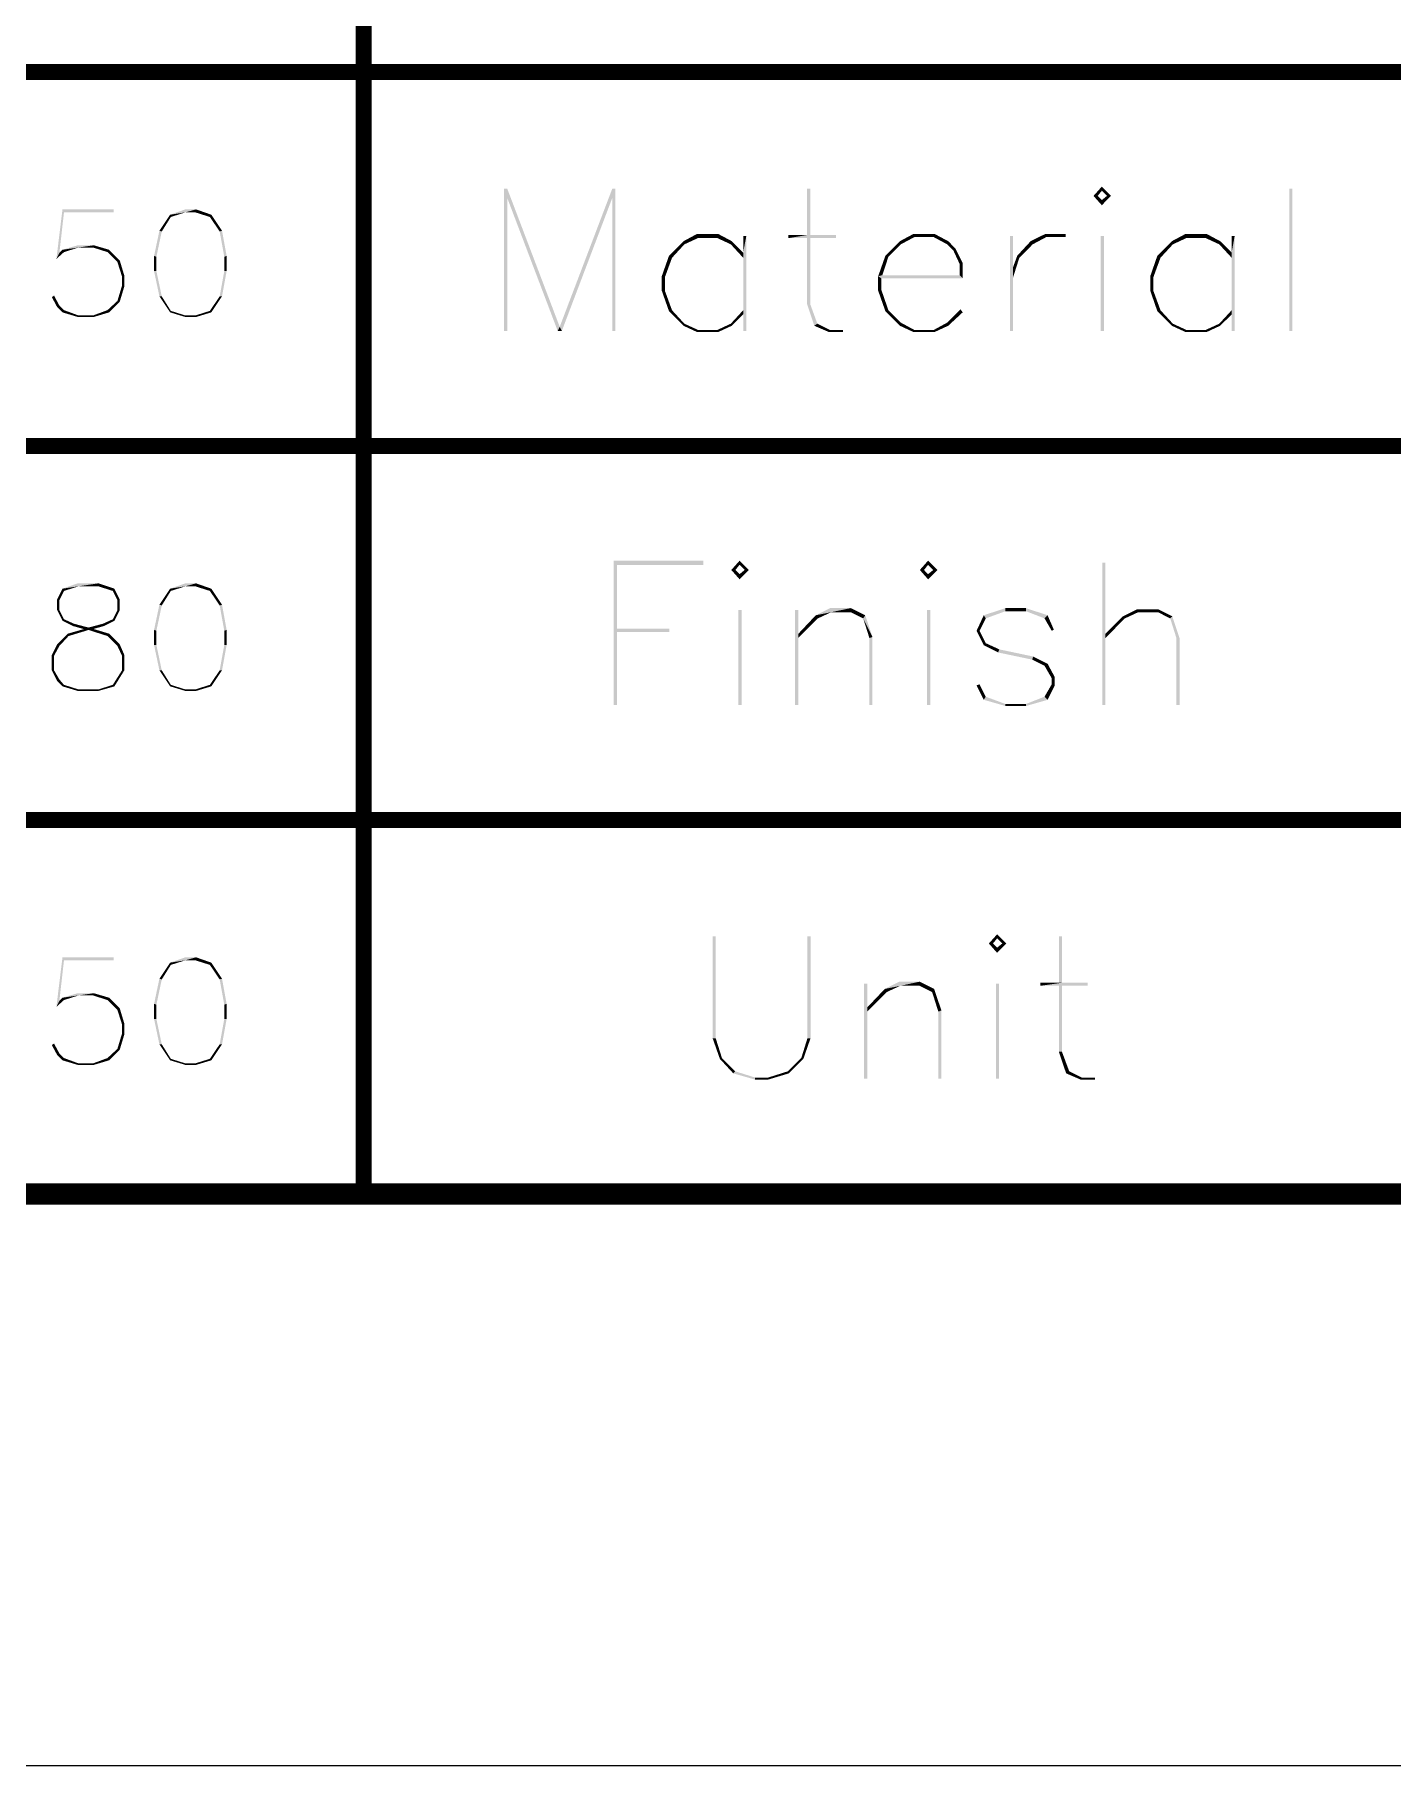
# Model space of a CAD drawing. Header units: millimetres. Extents: x 0 to 297, y 0 to 210.
# Drawn here: x 217.35 to 230.06, y 0 to 16.2 of the extents above; entities that cross this region are included whole.
import ezdxf

# ---------------------------------------------------------------- set-up
doc = ezdxf.new("R2010")
doc.units = ezdxf.units.MM
doc.header["$LTSCALE"] = 16.335
doc.layers.get('0').update_dxf_attribs({"linetype": 'CONTINUOUS'})

msp = doc.modelspace()

# ---------------------------------------------------------------- linework, layer by layer
at = {"color": 7, "linetype": 'Continuous'}
msp.add_line((0, 0), (297, 0), dxfattribs=at)
for points, const_width in [([(220.434, 5.348), (220.434, 33.348)], 0.15), ([(179.434, 15.848), (291.734, 15.848)], 0.15), ([(179.434, 12.348), (291.734, 12.348)], 0.15), ([(291.734, 8.848), (179.434, 8.848)], 0.15), ([(291.734, 5.348), (5.266, 5.348)], 0.2)]:
    msp.add_lwpolyline(points, dxfattribs=dict(at, const_width=const_width))
for points in [[(221.777, 14.757), (221.777, 14.67), (221.748, 13.426)], [(221.777, 14.757), (221.748, 13.426), (221.748, 14.757)], [(221.777, 14.67), (221.777, 14.757), (222.268, 13.464)], [(222.789, 14.757), (222.76, 14.67), (222.268, 13.464)], [(222.789, 14.757), (222.268, 13.464), (222.76, 14.757)], [(222.76, 13.426), (222.76, 14.67), (222.789, 14.757)], [(222.76, 13.426), (222.789, 14.757), (222.789, 13.426)], [(224.612, 14.757), (224.583, 14.323), (224.583, 14.757)], [(224.583, 14.323), (224.612, 14.757), (224.612, 14.323)], [(227.341, 14.737), (227.263, 14.689), (227.341, 14.776)], [(227.389, 14.689), (227.341, 14.737), (227.341, 14.776)], [(227.389, 14.689), (227.341, 14.776), (227.427, 14.689)], [(229.124, 14.757), (229.096, 13.426), (229.096, 14.757)], [(229.096, 13.426), (229.124, 14.757), (229.124, 13.426)], [(221.748, 13.426), (221.777, 14.67), (221.777, 13.426)], [(222.268, 13.464), (222.249, 13.426), (221.777, 14.67)], [(222.268, 13.464), (222.76, 14.67), (222.288, 13.426)], [(227.263, 14.689), (227.341, 14.737), (227.302, 14.689)], [(227.302, 14.689), (227.341, 14.602), (227.263, 14.689)], [(227.302, 14.689), (227.341, 14.65), (227.341, 14.602)], [(227.427, 14.689), (227.341, 14.65), (227.389, 14.689)], [(227.341, 14.65), (227.427, 14.689), (227.341, 14.602)], [(217.629, 14.535), (217.558, 14.099), (217.615, 14.563)], [(217.629, 14.535), (217.586, 14.156), (217.558, 14.099)], [(217.615, 14.563), (218.094, 14.563), (217.629, 14.535)], [(217.629, 14.535), (218.094, 14.563), (218.094, 14.535)], [(218.629, 14.492), (218.522, 14.363), (218.622, 14.513)], [(218.522, 14.363), (218.629, 14.492), (218.544, 14.356)], [(218.865, 14.563), (218.765, 14.535), (218.622, 14.513)], [(218.865, 14.563), (218.622, 14.513), (218.765, 14.563)], [(218.622, 14.513), (218.765, 14.535), (218.629, 14.492)], [(218.858, 14.535), (218.765, 14.535), (218.865, 14.563)], [(218.858, 14.535), (218.865, 14.563), (219.008, 14.513)], [(219.008, 14.513), (218.994, 14.492), (218.858, 14.535)], [(218.994, 14.492), (219.008, 14.513), (219.108, 14.363)], [(219.108, 14.363), (219.086, 14.356), (218.994, 14.492)], [(218.544, 14.356), (218.472, 14.127), (218.522, 14.363)], [(218.472, 14.127), (218.544, 14.356), (218.494, 14.12)], [(219.086, 14.356), (219.108, 14.363), (219.151, 14.127)], [(219.151, 14.127), (219.129, 14.12), (219.086, 14.356)], [(223.435, 14.236), (223.291, 14.13), (223.426, 14.265)], [(223.561, 14.294), (223.426, 14.265), (223.551, 14.332)], [(223.426, 14.265), (223.561, 14.294), (223.435, 14.236)], [(223.551, 14.332), (223.753, 14.332), (223.561, 14.294)], [(223.744, 14.294), (223.561, 14.294), (223.753, 14.332)], [(223.744, 14.294), (223.753, 14.332), (223.879, 14.265)], [(223.879, 14.265), (223.869, 14.236), (223.744, 14.294)], [(223.869, 14.236), (223.879, 14.265), (223.985, 14.159)], [(224.014, 14.313), (223.985, 14.159), (223.985, 14.313)], [(223.985, 14.11), (223.985, 14.159), (224.014, 14.313)], [(223.985, 13.619), (223.985, 14.11), (224.014, 14.313)], [(223.985, 13.58), (223.985, 13.619), (224.014, 14.313)], [(223.985, 13.426), (223.985, 13.58), (224.014, 14.313)], [(223.985, 13.426), (224.014, 14.313), (224.014, 13.426)], [(224.612, 14.323), (224.853, 14.323), (224.409, 14.294)], [(224.583, 14.323), (224.612, 14.323), (224.409, 14.294)], [(224.583, 14.323), (224.409, 14.294), (224.409, 14.323)], [(224.583, 14.294), (224.409, 14.294), (224.853, 14.323)], [(224.612, 14.294), (224.583, 14.294), (224.853, 14.323)], [(224.612, 14.294), (224.583, 13.677), (224.583, 14.294)], [(224.583, 13.677), (224.612, 14.294), (224.612, 13.677)], [(224.612, 14.294), (224.853, 14.323), (224.853, 14.294)], [(225.46, 14.236), (225.316, 14.13), (225.451, 14.265)], [(225.586, 14.303), (225.451, 14.265), (225.576, 14.332)], [(225.451, 14.265), (225.586, 14.303), (225.46, 14.236)], [(225.576, 14.332), (225.778, 14.332), (225.586, 14.303)], [(225.769, 14.303), (225.586, 14.303), (225.778, 14.332)], [(225.769, 14.303), (225.778, 14.332), (225.904, 14.265)], [(225.904, 14.265), (225.894, 14.236), (225.769, 14.303)], [(225.894, 14.236), (225.904, 14.265), (225.971, 14.197)], [(226.511, 14.313), (226.511, 14.024), (226.482, 13.426)], [(226.511, 14.313), (226.482, 13.426), (226.482, 14.313)], [(226.694, 14.236), (226.55, 14.13), (226.675, 14.265)], [(226.82, 14.303), (226.675, 14.265), (226.81, 14.332)], [(226.675, 14.265), (226.82, 14.303), (226.694, 14.236)], [(226.81, 14.332), (227.003, 14.332), (226.82, 14.303)], [(226.82, 14.303), (227.003, 14.332), (227.003, 14.303)], [(227.36, 14.313), (227.331, 13.426), (227.331, 14.313)], [(227.331, 13.426), (227.36, 14.313), (227.36, 13.426)], [(228.006, 14.236), (227.861, 14.13), (227.996, 14.265)], [(228.131, 14.294), (227.996, 14.265), (228.122, 14.332)], [(227.996, 14.265), (228.131, 14.294), (228.006, 14.236)], [(228.122, 14.332), (228.324, 14.332), (228.131, 14.294)], [(228.314, 14.294), (228.131, 14.294), (228.324, 14.332)], [(228.314, 14.294), (228.324, 14.332), (228.449, 14.265)], [(228.449, 14.265), (228.44, 14.236), (228.314, 14.294)], [(228.44, 14.236), (228.449, 14.265), (228.556, 14.159)], [(228.584, 14.313), (228.556, 14.159), (228.556, 14.313)], [(228.556, 14.11), (228.556, 14.159), (228.584, 14.313)], [(228.556, 13.619), (228.556, 14.11), (228.584, 14.313)], [(228.556, 13.58), (228.556, 13.619), (228.584, 14.313)], [(228.556, 13.426), (228.556, 13.58), (228.584, 14.313)], [(228.556, 13.426), (228.584, 14.313), (228.584, 13.426)], [(217.586, 14.156), (217.629, 14.163), (217.558, 14.099)], [(217.629, 14.163), (217.586, 14.156), (217.615, 14.185)], [(217.908, 14.227), (217.765, 14.206), (217.615, 14.185)], [(217.908, 14.227), (217.615, 14.185), (217.758, 14.227)], [(217.615, 14.185), (217.765, 14.206), (217.629, 14.163)], [(217.901, 14.206), (217.765, 14.206), (217.908, 14.227)], [(217.901, 14.206), (217.908, 14.227), (218.051, 14.185)], [(218.051, 14.185), (218.036, 14.163), (217.901, 14.206)], [(218.036, 14.163), (218.051, 14.185), (218.151, 14.085)], [(218.151, 14.085), (218.129, 14.07), (218.036, 14.163)], [(218.494, 14.12), (218.472, 13.985), (218.472, 14.127)], [(218.472, 13.985), (218.494, 14.12), (218.494, 13.985)], [(219.129, 13.985), (219.129, 14.12), (219.151, 14.127)], [(219.129, 13.985), (219.151, 14.127), (219.151, 13.985)], [(223.319, 14.11), (223.223, 13.937), (223.291, 14.13)], [(223.223, 13.937), (223.319, 14.11), (223.252, 13.927)], [(223.291, 14.13), (223.435, 14.236), (223.319, 14.11)], [(223.985, 14.159), (223.985, 14.11), (223.869, 14.236)], [(225.344, 14.12), (225.248, 13.937), (225.316, 14.13)], [(225.344, 14.12), (225.287, 13.947), (225.248, 13.937)], [(225.316, 14.13), (225.46, 14.236), (225.344, 14.12)], [(225.971, 14.197), (225.952, 14.178), (225.894, 14.236)], [(225.952, 14.178), (225.971, 14.197), (226.039, 14.062)], [(226.039, 14.062), (226.01, 14.053), (225.952, 14.178)], [(226.569, 14.11), (226.511, 14.024), (226.55, 14.13)], [(226.511, 14.024), (226.569, 14.11), (226.511, 13.927)], [(226.55, 14.13), (226.694, 14.236), (226.569, 14.11)], [(227.89, 14.11), (227.794, 13.937), (227.861, 14.13)], [(227.794, 13.937), (227.89, 14.11), (227.823, 13.927)], [(227.861, 14.13), (228.006, 14.236), (227.89, 14.11)], [(228.556, 14.159), (228.556, 14.11), (228.44, 14.236)], [(218.129, 14.07), (218.151, 14.085), (218.194, 13.942)], [(218.194, 13.942), (218.172, 13.935), (218.129, 14.07)], [(218.172, 13.849), (218.172, 13.935), (218.194, 13.942)], [(218.172, 13.849), (218.194, 13.942), (218.194, 13.842)], [(218.494, 13.985), (218.522, 13.749), (218.472, 13.985)], [(218.522, 13.749), (218.494, 13.985), (218.544, 13.749)], [(219.151, 13.985), (219.086, 13.749), (219.129, 13.985)], [(219.086, 13.749), (219.151, 13.985), (219.108, 13.749)], [(223.252, 13.927), (223.223, 13.802), (223.223, 13.937)], [(225.287, 13.947), (226.01, 13.947), (225.248, 13.937)], [(225.277, 13.918), (225.248, 13.937), (226.01, 13.947)], [(225.277, 13.918), (225.248, 13.802), (225.248, 13.937)], [(226.039, 13.918), (225.277, 13.918), (226.01, 13.947)], [(226.01, 13.947), (226.01, 14.053), (226.039, 14.062)], [(226.01, 13.947), (226.039, 14.062), (226.039, 13.918)], [(226.511, 14.024), (226.511, 13.927), (226.482, 13.426)], [(227.823, 13.927), (227.794, 13.802), (227.794, 13.937)], [(218.194, 13.842), (218.129, 13.706), (218.172, 13.849)], [(218.129, 13.706), (218.194, 13.842), (218.151, 13.699)], [(223.223, 13.802), (223.252, 13.927), (223.252, 13.802)], [(223.252, 13.802), (223.291, 13.609), (223.223, 13.802)], [(223.252, 13.802), (223.319, 13.619), (223.291, 13.609)], [(225.277, 13.918), (225.277, 13.812), (225.248, 13.802)], [(225.248, 13.802), (225.277, 13.812), (225.344, 13.619)], [(225.344, 13.619), (225.316, 13.609), (225.248, 13.802)], [(226.482, 13.426), (226.511, 13.927), (226.511, 13.426)], [(227.794, 13.802), (227.823, 13.927), (227.823, 13.802)], [(227.823, 13.802), (227.861, 13.609), (227.794, 13.802)], [(227.823, 13.802), (227.89, 13.619), (227.861, 13.609)], [(217.515, 13.742), (217.536, 13.756), (217.586, 13.663)], [(217.586, 13.663), (217.565, 13.649), (217.515, 13.742)], [(217.565, 13.649), (217.586, 13.663), (217.629, 13.62)], [(217.629, 13.62), (217.615, 13.599), (217.565, 13.649)], [(217.615, 13.599), (217.629, 13.62), (217.765, 13.57)], [(218.051, 13.599), (217.901, 13.57), (218.036, 13.62)], [(218.151, 13.699), (218.036, 13.62), (218.129, 13.706)], [(218.036, 13.62), (218.151, 13.699), (218.051, 13.599)], [(218.544, 13.749), (218.622, 13.599), (218.522, 13.749)], [(218.544, 13.749), (218.629, 13.613), (218.622, 13.599)], [(218.622, 13.599), (218.629, 13.613), (218.765, 13.57)], [(219.008, 13.599), (218.858, 13.57), (218.994, 13.613)], [(219.108, 13.749), (218.994, 13.613), (219.086, 13.749)], [(218.994, 13.613), (219.108, 13.749), (219.008, 13.599)], [(223.291, 13.609), (223.319, 13.619), (223.435, 13.493)], [(223.435, 13.493), (223.426, 13.474), (223.291, 13.609)], [(223.985, 13.58), (223.869, 13.493), (223.985, 13.619)], [(224.612, 13.677), (224.65, 13.474), (224.583, 13.677)], [(224.612, 13.677), (224.679, 13.493), (224.65, 13.474)], [(225.316, 13.609), (225.344, 13.619), (225.46, 13.503)], [(225.46, 13.503), (225.451, 13.474), (225.316, 13.609)], [(226.039, 13.599), (225.894, 13.503), (226.019, 13.628)], [(227.861, 13.609), (227.89, 13.619), (228.006, 13.493)], [(228.006, 13.493), (227.996, 13.474), (227.861, 13.609)], [(228.556, 13.58), (228.44, 13.493), (228.556, 13.619)], [(217.765, 13.57), (217.758, 13.556), (217.615, 13.599)], [(217.765, 13.57), (217.901, 13.57), (217.758, 13.556)], [(217.908, 13.556), (217.758, 13.556), (217.901, 13.57)], [(217.901, 13.57), (218.051, 13.599), (217.908, 13.556)], [(218.765, 13.57), (218.765, 13.556), (218.622, 13.599)], [(218.765, 13.57), (218.858, 13.57), (218.765, 13.556)], [(218.865, 13.556), (218.765, 13.556), (218.858, 13.57)], [(218.858, 13.57), (219.008, 13.599), (218.865, 13.556)], [(222.288, 13.426), (222.249, 13.426), (222.268, 13.464)], [(223.426, 13.474), (223.435, 13.493), (223.561, 13.435)], [(223.561, 13.435), (223.551, 13.416), (223.426, 13.474)], [(223.879, 13.474), (223.744, 13.435), (223.869, 13.493)], [(223.744, 13.435), (223.879, 13.474), (223.753, 13.416)], [(223.869, 13.493), (223.985, 13.58), (223.879, 13.474)], [(224.65, 13.474), (224.679, 13.493), (224.795, 13.435)], [(224.795, 13.435), (224.785, 13.416), (224.65, 13.474)], [(225.451, 13.474), (225.46, 13.503), (225.586, 13.435)], [(225.586, 13.435), (225.576, 13.416), (225.451, 13.474)], [(225.904, 13.474), (225.769, 13.435), (225.894, 13.503)], [(225.769, 13.435), (225.904, 13.474), (225.778, 13.416)], [(225.894, 13.503), (226.039, 13.599), (225.904, 13.474)], [(227.996, 13.474), (228.006, 13.493), (228.131, 13.435)], [(228.131, 13.435), (228.122, 13.416), (227.996, 13.474)], [(228.449, 13.474), (228.314, 13.435), (228.44, 13.493)], [(228.314, 13.435), (228.449, 13.474), (228.324, 13.416)], [(228.44, 13.493), (228.556, 13.58), (228.449, 13.474)], [(223.561, 13.435), (223.744, 13.435), (223.551, 13.416)], [(223.753, 13.416), (223.551, 13.416), (223.744, 13.435)], [(224.795, 13.435), (224.92, 13.435), (224.785, 13.416)], [(224.785, 13.416), (224.92, 13.435), (224.92, 13.416)], [(225.586, 13.435), (225.769, 13.435), (225.576, 13.416)], [(225.778, 13.416), (225.576, 13.416), (225.769, 13.435)], [(228.131, 13.435), (228.314, 13.435), (228.122, 13.416)], [(228.324, 13.416), (228.122, 13.416), (228.314, 13.435)], [(222.774, 11.275), (223.613, 11.275), (222.803, 11.236)], [(222.803, 11.236), (222.774, 9.925), (222.774, 11.275)], [(222.803, 11.236), (222.803, 10.638), (222.774, 9.925)], [(222.803, 11.236), (223.613, 11.275), (223.613, 11.236)], [(223.951, 11.236), (223.874, 11.188), (223.951, 11.275)], [(223.874, 11.188), (223.951, 11.236), (223.912, 11.188)], [(223.912, 11.188), (223.951, 11.101), (223.874, 11.188)], [(223.912, 11.188), (223.951, 11.149), (223.951, 11.101)], [(223.999, 11.188), (223.951, 11.236), (223.951, 11.275)], [(223.999, 11.188), (223.951, 11.275), (224.037, 11.188)], [(224.037, 11.188), (223.951, 11.149), (223.999, 11.188)], [(223.951, 11.149), (224.037, 11.188), (223.951, 11.101)], [(225.715, 11.236), (225.638, 11.188), (225.715, 11.275)], [(225.638, 11.188), (225.715, 11.236), (225.677, 11.188)], [(225.677, 11.188), (225.715, 11.101), (225.638, 11.188)], [(225.677, 11.188), (225.715, 11.149), (225.715, 11.101)], [(225.764, 11.188), (225.715, 11.236), (225.715, 11.275)], [(225.764, 11.188), (225.715, 11.275), (225.802, 11.188)], [(225.802, 11.188), (225.715, 11.149), (225.764, 11.188)], [(225.715, 11.149), (225.802, 11.188), (225.715, 11.101)], [(227.374, 11.255), (227.374, 10.59), (227.345, 9.925)], [(227.374, 11.255), (227.345, 9.925), (227.345, 11.255)], [(217.951, 11.063), (217.765, 11.035), (217.615, 11.013)], [(217.951, 11.063), (217.615, 11.013), (217.758, 11.063)], [(217.615, 11.013), (217.765, 11.035), (217.629, 10.992)], [(217.951, 11.035), (217.765, 11.035), (217.951, 11.063)], [(217.951, 11.035), (217.951, 11.063), (218.101, 11.013)], [(218.101, 11.013), (218.086, 10.992), (217.951, 11.035)], [(218.865, 11.063), (218.765, 11.035), (218.622, 11.013)], [(218.865, 11.063), (218.622, 11.013), (218.765, 11.063)], [(218.622, 11.013), (218.765, 11.035), (218.629, 10.992)], [(218.858, 11.035), (218.765, 11.035), (218.865, 11.063)], [(218.858, 11.035), (218.865, 11.063), (219.008, 11.013)], [(219.008, 11.013), (218.994, 10.992), (218.858, 11.035)], [(217.629, 10.992), (217.565, 10.913), (217.615, 11.013)], [(217.565, 10.913), (217.629, 10.992), (217.586, 10.906)], [(217.586, 10.906), (217.565, 10.813), (217.565, 10.913)], [(217.565, 10.813), (217.586, 10.906), (217.586, 10.813)], [(218.086, 10.992), (218.101, 11.013), (218.151, 10.913)], [(218.151, 10.913), (218.129, 10.906), (218.086, 10.992)], [(218.129, 10.813), (218.129, 10.906), (218.151, 10.913)], [(218.129, 10.813), (218.151, 10.913), (218.151, 10.813)], [(218.544, 10.856), (218.472, 10.627), (218.522, 10.863)], [(218.472, 10.627), (218.544, 10.856), (218.494, 10.62)], [(218.629, 10.992), (218.522, 10.863), (218.622, 11.013)], [(218.522, 10.863), (218.629, 10.992), (218.544, 10.856)], [(218.994, 10.992), (219.008, 11.013), (219.108, 10.863)], [(219.108, 10.863), (219.086, 10.856), (218.994, 10.992)], [(219.086, 10.856), (219.108, 10.863), (219.151, 10.627)], [(219.151, 10.627), (219.129, 10.62), (219.086, 10.856)], [(217.586, 10.813), (217.615, 10.713), (217.565, 10.813)], [(217.586, 10.813), (217.629, 10.727), (217.615, 10.713)], [(217.615, 10.713), (217.629, 10.727), (217.722, 10.685)], [(217.722, 10.685), (217.715, 10.663), (217.615, 10.713)], [(218.101, 10.713), (217.994, 10.685), (218.086, 10.727)], [(217.994, 10.685), (218.101, 10.713), (218.001, 10.663)], [(218.151, 10.813), (218.086, 10.727), (218.129, 10.813)], [(218.086, 10.727), (218.151, 10.813), (218.101, 10.713)], [(223.97, 10.812), (223.941, 9.925), (223.941, 10.812)], [(223.941, 9.925), (223.97, 10.812), (223.97, 9.925)], [(224.5, 10.812), (224.5, 10.59), (224.471, 9.925)], [(224.5, 10.812), (224.471, 9.925), (224.471, 10.812)], [(224.684, 10.735), (224.5, 10.59), (224.664, 10.764)], [(224.5, 10.59), (224.684, 10.735), (224.5, 10.551)], [(224.992, 10.831), (224.809, 10.793), (224.664, 10.764)], [(224.992, 10.831), (224.664, 10.764), (224.799, 10.831)], [(224.664, 10.764), (224.809, 10.793), (224.684, 10.735)], [(224.992, 10.793), (224.809, 10.793), (224.992, 10.831)], [(224.992, 10.793), (224.992, 10.831), (225.127, 10.764)], [(225.127, 10.764), (225.108, 10.735), (224.992, 10.793)], [(225.108, 10.735), (225.127, 10.764), (225.195, 10.561)], [(225.195, 10.561), (225.166, 10.551), (225.108, 10.735)], [(225.735, 10.812), (225.706, 9.925), (225.706, 10.812)], [(225.706, 9.925), (225.735, 10.812), (225.735, 9.925)], [(226.255, 10.735), (226.169, 10.619), (226.236, 10.764)], [(226.169, 10.619), (226.255, 10.735), (226.197, 10.619)], [(226.439, 10.802), (226.236, 10.764), (226.439, 10.831)], [(226.236, 10.764), (226.439, 10.802), (226.255, 10.735)], [(226.439, 10.831), (226.631, 10.831), (226.439, 10.802)], [(226.631, 10.802), (226.439, 10.802), (226.631, 10.831)], [(226.631, 10.802), (226.631, 10.831), (226.834, 10.764)], [(226.834, 10.764), (226.805, 10.735), (226.631, 10.802)], [(226.805, 10.735), (226.834, 10.764), (226.892, 10.629)], [(226.892, 10.629), (226.872, 10.619), (226.805, 10.735)], [(227.557, 10.735), (227.374, 10.59), (227.538, 10.754)], [(227.374, 10.59), (227.557, 10.735), (227.374, 10.551)], [(227.682, 10.793), (227.538, 10.754), (227.673, 10.821)], [(227.538, 10.754), (227.682, 10.793), (227.557, 10.735)], [(227.673, 10.821), (227.866, 10.821), (227.682, 10.793)], [(227.866, 10.793), (227.682, 10.793), (227.866, 10.821)], [(227.866, 10.793), (227.866, 10.821), (228.001, 10.754)], [(228.001, 10.754), (227.981, 10.735), (227.866, 10.793)], [(228.039, 10.551), (227.981, 10.735), (228.001, 10.754)], [(228.039, 10.551), (228.001, 10.754), (228.068, 10.551)], [(217.672, 10.57), (217.565, 10.492), (217.665, 10.592)], [(217.565, 10.492), (217.672, 10.57), (217.586, 10.477)], [(217.858, 10.627), (217.665, 10.592), (217.815, 10.635)], [(217.858, 10.627), (217.815, 10.613), (217.665, 10.592)], [(217.665, 10.592), (217.815, 10.613), (217.672, 10.57)], [(217.715, 10.663), (217.722, 10.685), (217.858, 10.649)], [(217.858, 10.649), (217.815, 10.635), (217.715, 10.663)], [(217.815, 10.635), (217.858, 10.649), (218.001, 10.663)], [(217.815, 10.635), (218.001, 10.663), (217.901, 10.635)], [(217.815, 10.635), (217.901, 10.635), (217.858, 10.627)], [(218.001, 10.663), (217.858, 10.649), (217.994, 10.685)], [(217.901, 10.635), (217.908, 10.635), (217.858, 10.627)], [(217.901, 10.613), (217.858, 10.627), (217.908, 10.635)], [(217.901, 10.613), (217.908, 10.635), (218.051, 10.592)], [(218.051, 10.592), (218.036, 10.57), (217.901, 10.613)], [(218.036, 10.57), (218.051, 10.592), (218.151, 10.492)], [(218.151, 10.492), (218.129, 10.477), (218.036, 10.57)], [(218.494, 10.62), (218.472, 10.485), (218.472, 10.627)], [(218.472, 10.485), (218.494, 10.62), (218.494, 10.485)], [(219.129, 10.485), (219.129, 10.62), (219.151, 10.627)], [(219.129, 10.485), (219.151, 10.627), (219.151, 10.485)], [(222.803, 10.638), (222.803, 10.609), (222.774, 9.925)], [(222.774, 9.925), (222.803, 10.609), (222.803, 9.925)], [(222.803, 10.609), (223.295, 10.638), (223.295, 10.609)], [(222.803, 10.638), (223.295, 10.638), (222.803, 10.609)], [(224.5, 10.59), (224.5, 10.551), (224.471, 9.925)], [(224.471, 9.925), (224.5, 10.551), (224.5, 9.925)], [(225.166, 9.925), (225.166, 10.551), (225.195, 10.561)], [(225.166, 9.925), (225.195, 10.561), (225.195, 9.925)], [(226.197, 10.619), (226.236, 10.484), (226.169, 10.619)], [(226.197, 10.619), (226.255, 10.503), (226.236, 10.484)], [(227.374, 10.59), (227.374, 10.551), (227.345, 9.925)], [(227.345, 9.925), (227.374, 10.551), (227.374, 9.925)], [(228.068, 10.551), (228.039, 9.925), (228.039, 10.551)], [(228.039, 9.925), (228.068, 10.551), (228.068, 9.925)], [(217.586, 10.477), (217.515, 10.392), (217.565, 10.492)], [(217.515, 10.392), (217.586, 10.477), (217.536, 10.385)], [(217.536, 10.385), (217.515, 10.249), (217.515, 10.392)], [(217.515, 10.249), (217.536, 10.385), (217.536, 10.249)], [(218.129, 10.477), (218.151, 10.492), (218.194, 10.392)], [(218.194, 10.392), (218.172, 10.385), (218.129, 10.477)], [(218.172, 10.249), (218.172, 10.385), (218.194, 10.392)], [(218.172, 10.249), (218.194, 10.392), (218.194, 10.249)], [(218.494, 10.485), (218.522, 10.249), (218.472, 10.485)], [(218.522, 10.249), (218.494, 10.485), (218.544, 10.249)], [(219.151, 10.485), (219.086, 10.249), (219.129, 10.485)], [(219.086, 10.249), (219.151, 10.485), (219.108, 10.249)], [(226.236, 10.484), (226.255, 10.503), (226.381, 10.445)], [(226.381, 10.445), (226.371, 10.416), (226.236, 10.484)], [(226.371, 10.416), (226.381, 10.445), (226.699, 10.378)], [(226.699, 10.378), (226.689, 10.349), (226.371, 10.416)], [(226.689, 10.349), (226.699, 10.378), (226.834, 10.31)], [(217.536, 10.249), (217.565, 10.149), (217.515, 10.249)], [(217.536, 10.249), (217.586, 10.163), (217.565, 10.149)], [(218.194, 10.249), (218.086, 10.113), (218.172, 10.249)], [(218.086, 10.113), (218.194, 10.249), (218.101, 10.099)], [(218.544, 10.249), (218.622, 10.099), (218.522, 10.249)], [(218.544, 10.249), (218.629, 10.113), (218.622, 10.099)], [(219.108, 10.249), (218.994, 10.113), (219.086, 10.249)], [(218.994, 10.113), (219.108, 10.249), (219.008, 10.099)], [(226.834, 10.31), (226.805, 10.291), (226.689, 10.349)], [(226.805, 10.291), (226.834, 10.31), (226.901, 10.185)], [(226.901, 10.185), (226.872, 10.175), (226.805, 10.291)], [(217.565, 10.149), (217.586, 10.163), (217.629, 10.113)], [(217.629, 10.113), (217.615, 10.099), (217.565, 10.149)], [(217.615, 10.099), (217.629, 10.113), (217.765, 10.07)], [(217.765, 10.07), (217.758, 10.056), (217.615, 10.099)], [(217.765, 10.07), (217.951, 10.07), (217.758, 10.056)], [(217.951, 10.056), (217.758, 10.056), (217.951, 10.07)], [(218.101, 10.099), (217.951, 10.07), (218.086, 10.113)], [(217.951, 10.07), (218.101, 10.099), (217.951, 10.056)], [(218.622, 10.099), (218.629, 10.113), (218.765, 10.07)], [(218.765, 10.07), (218.765, 10.056), (218.622, 10.099)], [(218.765, 10.07), (218.858, 10.07), (218.765, 10.056)], [(218.865, 10.056), (218.765, 10.056), (218.858, 10.07)], [(219.008, 10.099), (218.858, 10.07), (218.994, 10.113)], [(218.858, 10.07), (219.008, 10.099), (218.865, 10.056)], [(226.169, 10.108), (226.197, 10.118), (226.255, 10.002)], [(226.255, 10.002), (226.236, 9.973), (226.169, 10.108)], [(226.901, 10.108), (226.805, 10.002), (226.872, 10.118)], [(226.805, 10.002), (226.901, 10.108), (226.834, 9.973)], [(226.872, 10.118), (226.872, 10.175), (226.901, 10.185)], [(226.872, 10.118), (226.901, 10.185), (226.901, 10.108)], [(226.236, 9.973), (226.255, 10.002), (226.439, 9.934)], [(226.439, 9.934), (226.439, 9.915), (226.236, 9.973)], [(226.439, 9.934), (226.631, 9.934), (226.439, 9.915)], [(226.631, 9.915), (226.439, 9.915), (226.631, 9.934)], [(226.834, 9.973), (226.631, 9.934), (226.805, 10.002)], [(226.631, 9.934), (226.834, 9.973), (226.631, 9.915)], [(226.361, 7.74), (226.284, 7.692), (226.361, 7.778)], [(226.409, 7.692), (226.361, 7.74), (226.361, 7.778)], [(226.409, 7.692), (226.361, 7.778), (226.447, 7.692)], [(223.728, 7.759), (223.699, 6.805), (223.699, 7.759)], [(223.699, 6.805), (223.728, 7.759), (223.728, 6.805)], [(224.615, 7.759), (224.586, 6.805), (224.586, 7.759)], [(224.586, 6.805), (224.615, 7.759), (224.615, 6.805)], [(226.284, 7.692), (226.361, 7.74), (226.322, 7.692)], [(226.322, 7.692), (226.361, 7.605), (226.284, 7.692)], [(226.322, 7.692), (226.361, 7.653), (226.361, 7.605)], [(226.447, 7.692), (226.361, 7.653), (226.409, 7.692)], [(226.361, 7.653), (226.447, 7.692), (226.361, 7.605)], [(226.968, 7.759), (226.939, 7.325), (226.939, 7.759)], [(226.939, 7.325), (226.968, 7.759), (226.968, 7.325)], [(217.629, 7.535), (217.558, 7.099), (217.615, 7.563)], [(217.629, 7.535), (217.586, 7.156), (217.558, 7.099)], [(217.615, 7.563), (218.094, 7.563), (217.629, 7.535)], [(217.629, 7.535), (218.094, 7.563), (218.094, 7.535)], [(218.629, 7.492), (218.522, 7.363), (218.622, 7.513)], [(218.522, 7.363), (218.629, 7.492), (218.544, 7.356)], [(218.865, 7.563), (218.765, 7.535), (218.622, 7.513)], [(218.865, 7.563), (218.622, 7.513), (218.765, 7.563)], [(218.622, 7.513), (218.765, 7.535), (218.629, 7.492)], [(218.858, 7.535), (218.765, 7.535), (218.865, 7.563)], [(218.858, 7.535), (218.865, 7.563), (219.008, 7.513)], [(219.008, 7.513), (218.994, 7.492), (218.858, 7.535)], [(218.994, 7.492), (219.008, 7.513), (219.108, 7.363)], [(219.108, 7.363), (219.086, 7.356), (218.994, 7.492)], [(218.544, 7.356), (218.472, 7.127), (218.522, 7.363)], [(218.472, 7.127), (218.544, 7.356), (218.494, 7.12)], [(219.086, 7.356), (219.108, 7.363), (219.151, 7.127)], [(219.151, 7.127), (219.129, 7.12), (219.086, 7.356)], [(225.146, 7.316), (225.146, 7.094), (225.117, 6.428)], [(225.146, 7.316), (225.117, 6.428), (225.117, 7.316)], [(225.637, 7.335), (225.454, 7.296), (225.31, 7.267)], [(225.637, 7.335), (225.31, 7.267), (225.445, 7.335)], [(225.31, 7.267), (225.454, 7.296), (225.329, 7.238)], [(225.637, 7.296), (225.454, 7.296), (225.637, 7.335)], [(225.637, 7.296), (225.637, 7.335), (225.772, 7.267)], [(225.772, 7.267), (225.753, 7.238), (225.637, 7.296)], [(226.38, 7.316), (226.351, 6.428), (226.351, 7.316)], [(226.351, 6.428), (226.38, 7.316), (226.38, 6.428)], [(226.968, 7.325), (227.209, 7.325), (226.766, 7.296)], [(226.939, 7.325), (226.968, 7.325), (226.766, 7.296)], [(226.939, 7.325), (226.766, 7.296), (226.766, 7.325)], [(226.939, 7.296), (226.766, 7.296), (227.209, 7.325)], [(226.968, 7.296), (226.939, 7.296), (227.209, 7.325)], [(226.968, 7.296), (226.939, 6.679), (226.939, 7.296)], [(226.939, 6.679), (226.968, 7.296), (226.968, 6.679)], [(226.968, 7.296), (227.209, 7.325), (227.209, 7.296)], [(217.586, 7.156), (217.629, 7.163), (217.558, 7.099)], [(217.629, 7.163), (217.586, 7.156), (217.615, 7.185)], [(217.908, 7.227), (217.765, 7.206), (217.615, 7.185)], [(217.908, 7.227), (217.615, 7.185), (217.758, 7.227)], [(217.615, 7.185), (217.765, 7.206), (217.629, 7.163)], [(217.901, 7.206), (217.765, 7.206), (217.908, 7.227)], [(217.901, 7.206), (217.908, 7.227), (218.051, 7.185)], [(218.051, 7.185), (218.036, 7.163), (217.901, 7.206)], [(218.036, 7.163), (218.051, 7.185), (218.151, 7.085)], [(218.151, 7.085), (218.129, 7.07), (218.036, 7.163)], [(218.494, 7.12), (218.472, 6.985), (218.472, 7.127)], [(219.129, 6.985), (219.129, 7.12), (219.151, 7.127)], [(219.129, 6.985), (219.151, 7.127), (219.151, 6.985)], [(225.329, 7.238), (225.146, 7.094), (225.31, 7.267)], [(225.146, 7.094), (225.329, 7.238), (225.146, 7.055)], [(225.753, 7.238), (225.772, 7.267), (225.84, 7.065)], [(225.84, 7.065), (225.811, 7.055), (225.753, 7.238)], [(218.129, 7.07), (218.151, 7.085), (218.194, 6.942)], [(218.194, 6.942), (218.172, 6.935), (218.129, 7.07)], [(218.472, 6.985), (218.494, 7.12), (218.494, 6.985)], [(218.494, 6.985), (218.522, 6.749), (218.472, 6.985)], [(218.522, 6.749), (218.494, 6.985), (218.544, 6.749)], [(219.151, 6.985), (219.086, 6.749), (219.129, 6.985)], [(219.086, 6.749), (219.151, 6.985), (219.108, 6.749)], [(225.146, 7.094), (225.146, 7.055), (225.117, 6.428)], [(225.117, 6.428), (225.146, 7.055), (225.146, 6.428)], [(225.811, 6.428), (225.811, 7.055), (225.84, 7.065)], [(225.811, 6.428), (225.84, 7.065), (225.84, 6.428)], [(218.194, 6.842), (218.129, 6.706), (218.172, 6.849)], [(218.129, 6.706), (218.194, 6.842), (218.151, 6.699)], [(218.172, 6.849), (218.172, 6.935), (218.194, 6.942)], [(218.172, 6.849), (218.194, 6.942), (218.194, 6.842)], [(223.728, 6.805), (223.767, 6.612), (223.699, 6.805)], [(223.728, 6.805), (223.786, 6.621), (223.767, 6.612)], [(224.615, 6.805), (224.529, 6.621), (224.586, 6.805)], [(224.529, 6.621), (224.615, 6.805), (224.548, 6.612)], [(217.515, 6.742), (217.536, 6.756), (217.586, 6.663)], [(217.586, 6.663), (217.565, 6.649), (217.515, 6.742)], [(217.565, 6.649), (217.586, 6.663), (217.629, 6.62)], [(217.629, 6.62), (217.615, 6.599), (217.565, 6.649)], [(218.151, 6.699), (218.036, 6.62), (218.129, 6.706)], [(218.036, 6.62), (218.151, 6.699), (218.051, 6.599)], [(218.544, 6.749), (218.622, 6.599), (218.522, 6.749)], [(218.544, 6.749), (218.629, 6.613), (218.622, 6.599)], [(219.108, 6.749), (218.994, 6.613), (219.086, 6.749)], [(218.994, 6.613), (219.108, 6.749), (219.008, 6.599)], [(226.968, 6.679), (227.007, 6.477), (226.939, 6.679)], [(226.968, 6.679), (227.036, 6.496), (227.007, 6.477)], [(217.615, 6.599), (217.629, 6.62), (217.765, 6.57)], [(217.765, 6.57), (217.758, 6.556), (217.615, 6.599)], [(217.765, 6.57), (217.901, 6.57), (217.758, 6.556)], [(217.908, 6.556), (217.758, 6.556), (217.901, 6.57)], [(218.051, 6.599), (217.901, 6.57), (218.036, 6.62)], [(217.901, 6.57), (218.051, 6.599), (217.908, 6.556)], [(218.622, 6.599), (218.629, 6.613), (218.765, 6.57)], [(218.765, 6.57), (218.765, 6.556), (218.622, 6.599)], [(218.765, 6.57), (218.858, 6.57), (218.765, 6.556)], [(218.865, 6.556), (218.765, 6.556), (218.858, 6.57)], [(219.008, 6.599), (218.858, 6.57), (218.994, 6.613)], [(218.858, 6.57), (219.008, 6.599), (218.865, 6.556)], [(223.767, 6.612), (223.786, 6.621), (223.911, 6.496)], [(223.911, 6.496), (223.892, 6.477), (223.767, 6.612)], [(223.892, 6.477), (223.911, 6.496), (224.095, 6.438)], [(224.413, 6.477), (224.22, 6.438), (224.403, 6.496)], [(224.548, 6.612), (224.403, 6.496), (224.529, 6.621)], [(224.403, 6.496), (224.548, 6.612), (224.413, 6.477)], [(227.007, 6.477), (227.036, 6.496), (227.151, 6.438)], [(224.095, 6.438), (224.095, 6.419), (223.892, 6.477)], [(224.095, 6.438), (224.22, 6.438), (224.095, 6.419)], [(224.22, 6.419), (224.095, 6.419), (224.22, 6.438)], [(224.22, 6.438), (224.413, 6.477), (224.22, 6.419)], [(227.151, 6.438), (227.142, 6.419), (227.007, 6.477)], [(227.151, 6.438), (227.277, 6.438), (227.142, 6.419)], [(227.142, 6.419), (227.277, 6.438), (227.277, 6.419)]]:
    msp.add_solid(points, dxfattribs=at)

doc.saveas('drawing.dxf')
